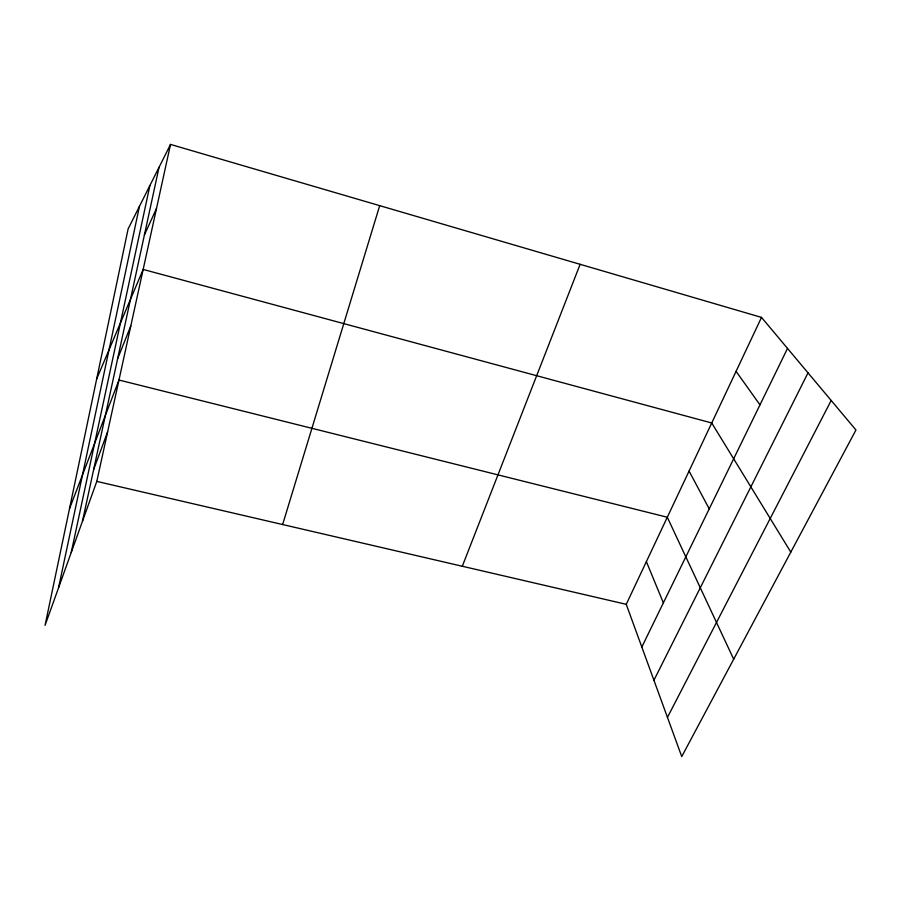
<?xml version="1.0" encoding="UTF-8"?>
<svg xmlns="http://www.w3.org/2000/svg" width="901" height="901" viewBox="0 0 901 901"><rect width="100%" height="100%" fill="white"/><g stroke="black" fill="none" stroke-linecap="round" stroke-linejoin="round"><path stroke-width="1.35" d="M58.554 587.779L139.441 206.352M71.224 552.516L149.904 185.505M82.475 521.229L159.049 167.271M170.514 144.419L128.111 228.944L45.05 625.373L96.79 481.393L170.514 144.419L761.503 317.4L855.95 430.002L681.742 756.581L626.251 604.323L761.503 317.4M282.632 524.54L379.693 205.642M93.659 469.511L107.636 431.793M69.49 508.75L118.966 380.031L667.303 517.242L733.684 659.205M462.303 566.256L580.131 264.308M117.626 358.733L130.791 325.959M96.677 378.949L143.158 269.433L711.734 422.986L790.808 552.11M144.397 234.981L156.515 208.424M641.816 647.031L787.519 348.417M653.923 680.266L808.006 372.856M667.45 717.387L831.173 400.472M96.79 481.393L626.251 604.323M736.072 371.336L759.971 404.876M689.062 471.065L709.233 508.862M646.377 561.627L663.373 602.859"/></g></svg>
